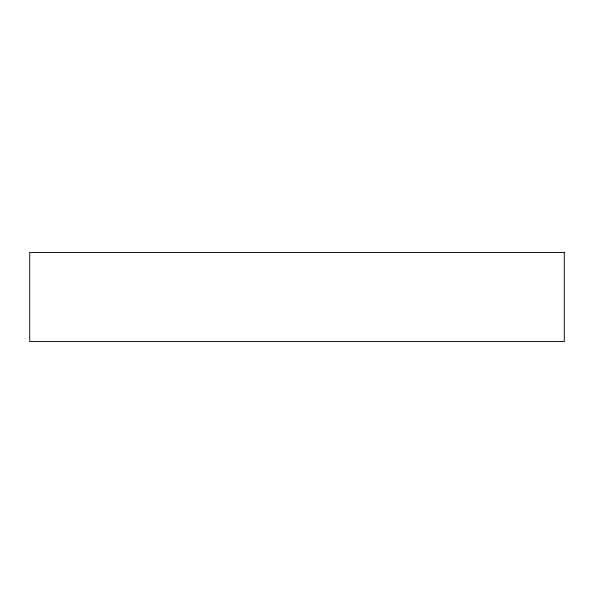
<?xml version="1.0" encoding="UTF-8"?>
<svg xmlns="http://www.w3.org/2000/svg" width="594" height="594" viewBox="0 0 594 594"><rect width="100%" height="100%" fill="white"/><g stroke="black" fill="none" stroke-linecap="round" stroke-linejoin="round"><path stroke-width="0.89" d="M564.3 252.45L29.7 252.45L29.7 341.55L564.3 341.55L564.3 252.45"/></g></svg>
